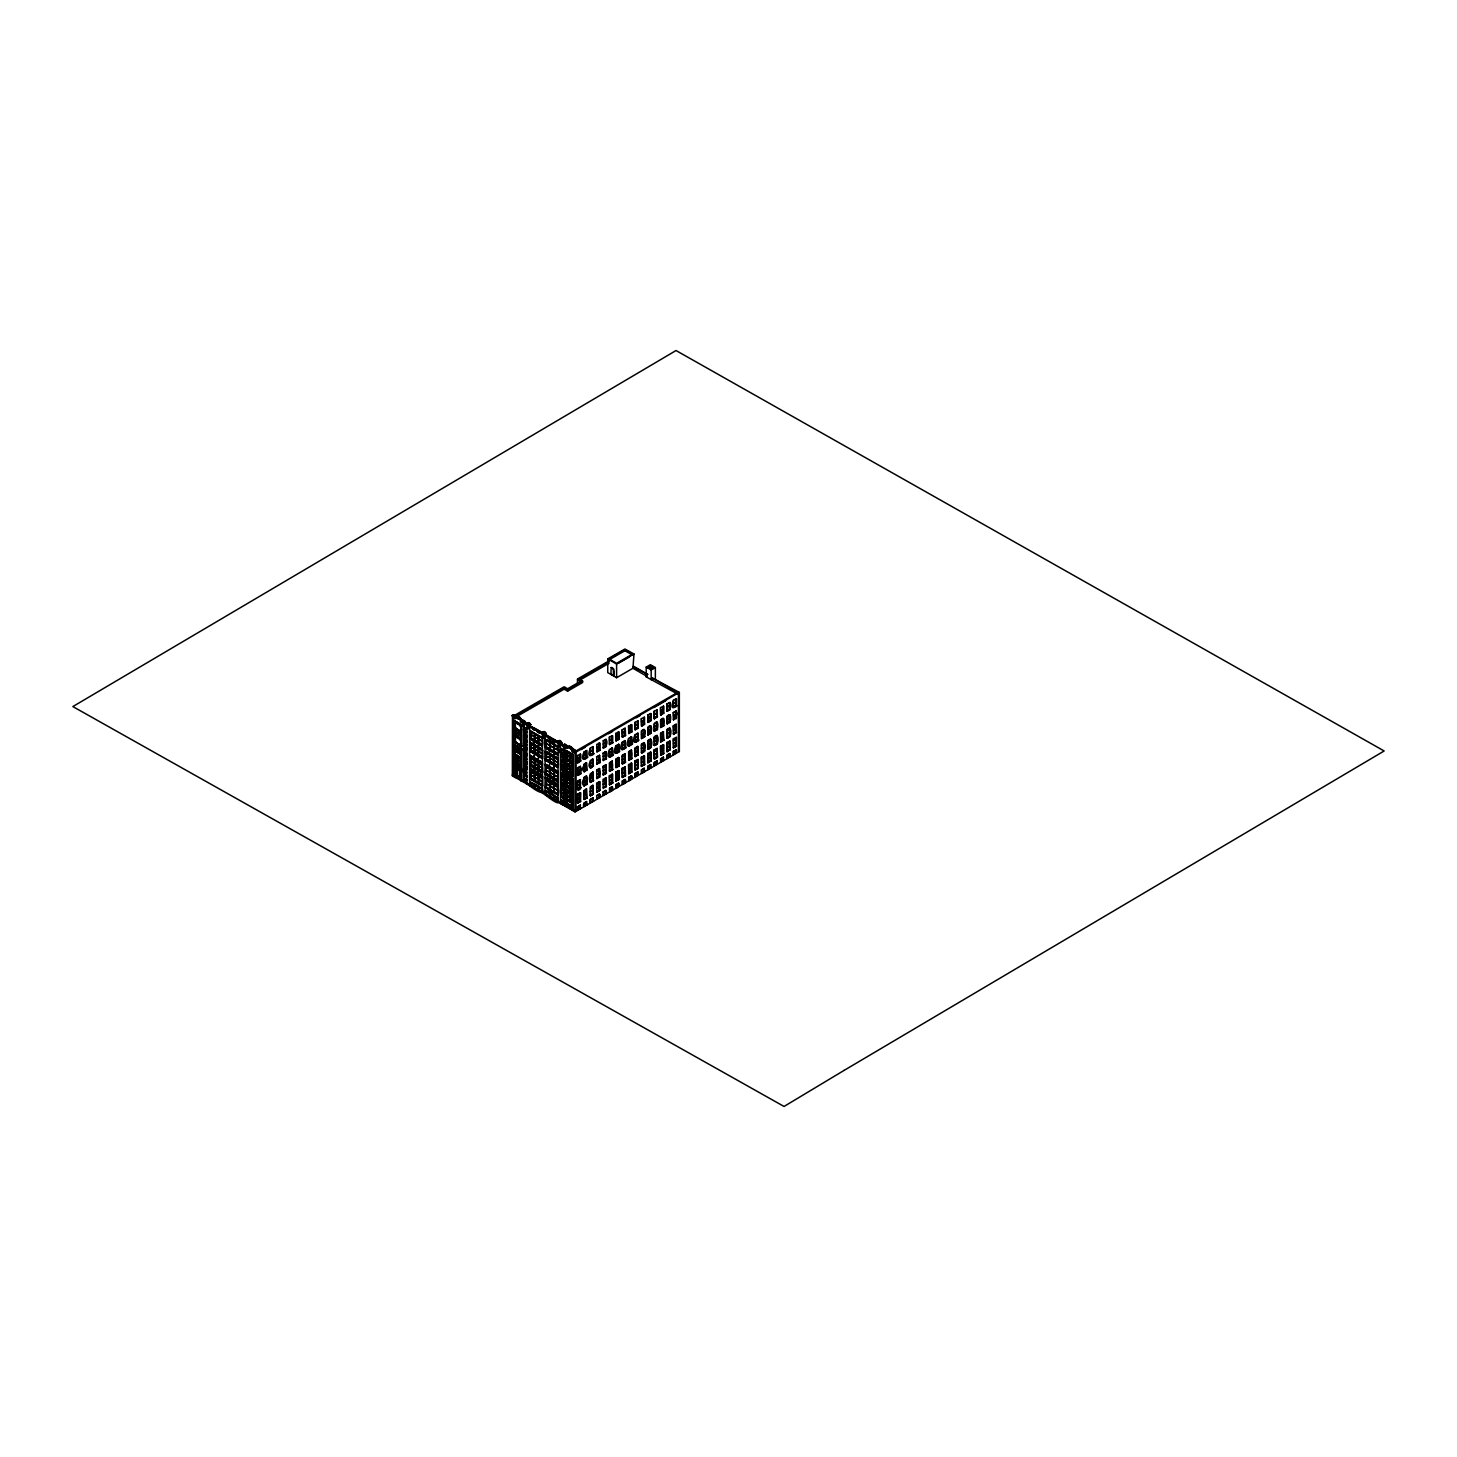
<?xml version="1.0" encoding="UTF-8"?>
<svg xmlns="http://www.w3.org/2000/svg" width="1457" height="1457" viewBox="0 0 1457 1457"><rect width="100%" height="100%" fill="white"/><g stroke="black" fill="none" stroke-linecap="round" stroke-linejoin="round"><path stroke-width="1.5" d="M542.86 733.8L544.499 734.802L543.935 732.944M560.672 743.653L559.725 743.871M560.034 743.58C560.89 742.269 557.375 740.848 558.322 742.724M528.381 723.437L529.893 723.819L530.239 726.114L538.289 730.758M558.122 741.977L557.904 801.368L545.282 794.247L560.745 802.37M527.27 724.002L527.361 724.73M607.751 658.928L624.926 649.002L633.977 653.993L632.939 668.271L616.602 677.705L607.751 672.606L607.751 658.928L616.602 664.028L633.977 653.993M609.008 658.928L624.926 649.731L632.52 654.12L632.52 655.085L624.926 650.696L609.008 659.894L609.008 658.928L616.602 663.317L632.52 654.12M514.958 718.483L512.208 715.66L514.467 715.114L514.394 717.846L513.283 715.788L514.467 715.114M512.208 715.66L518.146 716.771L514.394 716.443M513.52 715.988L564.15 686.757L567.611 688.76L580.942 681.056L577.482 679.053L577.482 683.606M577.482 679.053L608.971 660.877M513.283 717.19L564.15 687.722L567.611 689.726L582.618 681.056L582.618 682.513L567.611 691.164L564.15 689.161L514.357 717.9L514.357 716.462M609.135 661.733L579.139 679.053L582.618 681.056M579.139 680.51L609.135 663.19M515.778 717.827L513.01 717.354L512.354 715.569M516.98 717.445L518.146 716.771M515.778 718.702L515.05 717.372M517.381 718.101L518.565 719.139L514.958 717.008L514.813 718.574M514.194 720.559L521.916 725.021L514.194 720.559L514.194 742.141L521.916 746.603L514.194 741.504M516.98 717.081L520.058 717.518L523.755 722.162M520.058 717.864L518.892 718.192M514.194 721.689L521.916 726.132M515.086 721.16L515.304 741.977M515.086 722.29L521.078 725.495L521.078 731.432L515.304 728.099M611.193 667.525C614.635 666.924 615.91 679.217 610.92 674.099L611.193 667.525L613.707 668.982M618.369 663.245L628.987 657.125M521.424 721.907L523.719 720.45L524.793 721.561L521.424 721.907L522.608 719.813M520.24 721.288L523.099 723.182L521.151 722.053C521.77 719.266 515.195 717.281 521.424 720.487M522.954 721.852L522.954 723.273M524.793 721.069L522.535 721.142L522.535 722.545M523.609 722.235L524.793 721.561L528.581 725.641L527.398 724.694M515.505 727.79C513.829 711.927 529.656 739.792 515.578 727.753M520.878 724.493L520.878 745.438L521.078 732.07L515.304 728.737M524.647 722.399L523.682 722.963L527.962 724.311M515.505 728.937L520.732 731.942M610.92 674.099L613.707 675.392M529.62 725.896L530.658 724.657A2.04 1.166 60 0 0 527.962 723.091L526.651 723.692L527.962 723.583L526.924 724.184L526.651 784.048L526.997 782.719M523.755 726.934L527.07 728.846M526.997 725.367L523.682 723.437L524.101 734.547L527.143 736.295L524.101 734.547M523.755 727.571L527.143 729.447M528.581 724.675L528.454 727.826M516.27 732.379L518.255 733.691M518.674 730.686L518.674 737.005L520.805 738.244M524.028 727.735L526.797 729.32M527.762 725.495L528.108 727.626M529.11 724.949L528.345 724.093M530.658 724.657L529.474 725.331A2.04 1.166 60 0 0 526.797 723.783M528.181 725.713C526.888 732.835 530.585 726.005 527.543 725.149M530.803 724.73L529.62 725.404L529.62 785.76C548.761 800.658 545.865 786.689 530.038 782.409M534.355 728.008L529.692 726.442L535.393 728.609L534.409 729.72L535.393 729.156M518.255 733.527L516.124 732.288M529.692 726.916L542.587 734.201M515.159 735.785L520.932 739.118M520.805 738.881L515.578 735.858L515.578 728.901M516.124 729.21L516.124 735.548L516.27 729.137M518.674 733.927L520.932 734.911L518.674 733.763M515.159 736.495L520.932 739.828M518.401 736.696L518.401 730.358L518.401 736.696L516.124 735.548M529.765 730.394L542.587 737.734M526.997 732.234L524.647 731.195L526.997 732.397M532.952 728.81L534.974 730.358L532.952 729.356M529.765 731.05L542.514 738.408M524.793 734.146C526.068 719.43 521.515 735.057 526.851 735.494M530.038 731.195L542.587 738.043L542.459 745.31L529.692 737.934L542.314 745.073M534.355 728.555L533.371 728.555M515.505 741.74C513.829 725.877 529.656 753.743 515.578 741.704M652.026 679.29L652.026 677.833L677.469 692.53L677.469 693.969L646.216 676.886L646.216 667.087L650.387 664.683L655.359 667.561L655.359 678.78M530.803 734.437L534.409 736.514M521.843 749.973L514.048 745.547L514.048 744.436L521.916 748.807L521.916 781.298M530.803 734.583L534.282 736.75M647.891 667.087L650.387 665.649L653.683 667.561L651.188 669L647.891 667.087L647.891 668.053L650.387 666.614L653.683 668.508M526.997 737.023L523.682 735.111L523.828 778.111L527.143 780.023M537.305 731.323L539.181 732.962M534.409 729.156L539.746 731.123L538.762 732.234L539.746 731.669M523.755 739.355L527.143 741.231M534.282 733.563L534.409 739.701L530.658 737.697L530.803 731.396L530.658 737.697M537.305 731.869L539.327 732.871M538.708 731.068L537.724 731.068M515.013 745.001L515.086 765.326M523.828 739.956L527.143 741.868M524.028 740.156L526.797 741.759M515.013 746.111L521.078 749.299L521.078 750.865L515.304 747.532M529.692 738.572L542.459 745.948M515.778 747.896L515.851 750.246L521.078 753.579L521.078 751.521L515.232 748.224L521.078 751.521M538.434 738.826L534.828 736.75M550.837 738.08L549.872 738.644L550.837 737.533L545.155 735.366L546.12 733.581A2.04 1.166 60 0 0 543.425 732.015L542.113 732.616L542.824 733.636M542.113 733.108L543.425 732.507L543.516 736.568M655.359 667.561L651.188 669.965L646.216 667.087M538.708 736.131L538.708 742.342L542.314 744.418M543.425 733.235L538.762 731.669M521.843 746.002L514.121 741.54L521.916 745.948M543.079 734.164L543.425 732.015M544.463 733.927L539.746 731.123M521.078 753.579L515.851 750.246M516.27 749.991L516.27 748.57L516.27 749.991L520.805 752.777M632.939 666.832L647.891 674.482L633.777 666.341M526.851 744.746L524.647 743.471L526.851 744.909M529.765 742.833L542.587 750.155M534.683 740.029L534.828 733.727L534.683 740.029L538.434 742.014L538.434 735.803L538.434 742.014M542.241 732.707A2.04 1.166 60 0 1 544.936 734.255L546.12 733.581M520.805 748.333L520.878 768.659M523.828 746.822L527.143 748.734M529.765 743.471L542.587 750.792M544.19 734.965L543.862 738.189L543.024 734.055M544.936 734.255L546.266 733.654M524.101 746.986L526.851 748.57M524.647 746.658L526.997 747.842L524.647 746.658L524.793 740.356L524.793 746.585M530.038 743.635L542.587 750.482L542.587 757.33L530.111 750.446L530.111 743.598M545.082 734.82L546.12 734.055M646.216 676.886L647.054 674.973M521.916 748.807L514.048 744.436M538.835 739.081L542.314 741.394L538.708 739.154M545.155 735.84L550.436 739.282L548.415 738.28M543.862 736.768L543.789 733.017M543.516 737.989L543.643 734.638M515.304 755.017L521.078 758.35L521.078 754.289L515.304 750.938L521.078 754.289M515.232 755.691L521.078 758.988L520.932 766.036M515.505 755.855L520.732 758.86M530.658 747.095L534.409 748.934L530.658 746.931M545.282 739.282L558.049 746.658M534.282 746.002L534.282 752.213L530.658 750.118L530.658 743.908L530.803 750.045L534.409 752.122M652.026 677.833L679.344 692.403L679.344 751.539L574.969 811.95L575.078 750.118L576.152 750.737L576.025 811.185M545.209 739.974L558.049 747.295M548.834 737.479L549.799 737.479M523.755 752.595L526.797 754.981M557.776 753.998L545.155 746.858L557.904 754.234C563.44 746.166 539.855 731.214 545.282 746.785M523.828 753.196L527.143 755.108M524.028 753.396L527.143 754.781M546.12 740.411L546.12 746.621L549.726 748.716L549.872 742.414M529.692 750.373L542.587 757.658M516.124 759.37L518.255 760.609M518.674 757.604L518.674 763.923L520.932 765.071L518.674 763.923M524.647 754.617L526.997 755.964L524.793 754.526M549.872 745.438L546.266 743.361M546.12 743.598L549.872 745.602M552.768 740.247L550.291 739.373M549.872 738.08L555.19 740.047L554.225 741.158L555.19 740.593M538.708 748.552L538.708 754.762L542.459 756.766L538.708 754.762M515.159 762.703L521.078 765.963M554.643 741.886L552.768 740.793L554.789 741.795M553.186 739.992L554.152 739.992M520.805 765.799L515.578 762.776L515.578 755.819M516.27 762.375C517.836 747.55 512.536 762.976 518.401 763.614L518.401 757.276L518.401 763.614M515.159 763.413L521.078 766.655L520.732 768.986M521.916 770.498L514.048 766.127L514.194 764.725M513.975 765.089L515.742 765.89A6.265 3.624 60 0 1 517.636 766.509L518.127 766.71A6.265 3.624 60 0 1 520.076 768.385L521.916 769.187M529.765 756.056L542.587 763.395M538.289 751.502L534.828 749.189L538.434 751.43M545.155 747.496L557.904 754.872M529.765 756.693L542.587 764.033M514.194 766.036L521.843 770.534M514.958 765.654L515.742 765.453A6.575 3.788 60 0 1 517.763 765.945L517.909 766.018M530.038 756.857L542.241 763.905M513.975 764.852L515.742 765.453M526.851 759.097L524.647 757.986L526.851 759.261M550.291 745.674L553.751 747.842M524.101 761.337L524.374 753.196M524.647 761.009L526.997 762.193L524.647 761.009L524.793 753.597L524.793 760.936M565.826 744.764L564.642 745.438L565.753 747.496L565.826 744.764L564.751 744.145L563.914 746.203L560.599 744.29L561.582 742.505A2.04 1.166 60 0 0 558.887 740.939L557.557 742.032L558.741 740.866M514.194 767.274L515.396 767.803M530.803 758.004L534.282 760.335L530.658 758.077M515.396 765.654A6.575 3.788 60 0 1 517.417 766.145L518.619 766.437A6.575 3.788 60 0 1 520.641 768.294L521.078 768.549M554.17 745.055L554.17 751.266L557.776 753.342M558.887 742.159L554.225 740.593M521.916 780.351L515.523 776.763L515.669 767.584L517.199 766.692L517.399 776.071L520.55 777.819M517.909 766.255L518.273 766.637A6.575 3.788 60 0 1 520.295 768.495L521.77 769.515M538.289 754.526L538.434 748.242L538.289 754.526L534.683 752.449L534.828 746.166L534.828 752.377L538.434 754.453M557.904 743.216L554.643 741.322M558.705 743.307L559.889 743.798L558.359 742.688M559.506 743.489L559.707 742.414L559.361 745.674M517.709 767.948L517.909 765.89M545.209 751.757L557.976 759.115M550.145 748.953L550.291 742.651L550.145 748.953L553.879 750.938L553.879 744.727L553.879 750.938M557.703 741.631A2.04 1.166 60 0 1 560.399 743.179L561.582 742.505M545.209 752.395L558.049 759.716M560.544 743.58L561.71 742.578M545.501 752.559L557.703 759.607M560.544 743.744L561.71 743.052M523.828 765.453L527.143 767.365M530.658 761.446L534.409 763.286L530.658 761.283M534.282 759.224L534.282 766.564L530.658 764.47L530.658 757.148L530.803 764.397L534.409 766.473M546.12 752.832L546.12 759.042L549.726 761.137L549.872 754.835M554.297 748.006L557.904 750.082M558.978 745.492L558.468 741.668M517.617 769.551C521.296 769.332 521.023 780.041 517.672 775.67M523.755 766.145L527.143 768.021M560.599 744.764L563.914 746.676M524.028 766.291L526.797 767.894M558.832 743.398L558.978 746.913L559.106 743.562M560.399 743.179L560.544 803.608L563.568 805.357L563.568 744.837L564.751 744.145M512.354 774.814C517.435 778.002 514.285 774.814 513.902 776.69M520.714 769.97L520.641 780.661M563.568 745.31L564.897 744.709L563.859 745.31M519.985 770.917L520.058 777.055M546.12 756.019L549.872 757.859L546.12 755.855M512.354 775.78L513.52 775.106L513.52 715.059L512.482 715.66L512.354 775.78L515.323 777.419M564.223 745.693L564.223 747.095L567.192 748.333L566.427 747.022M560.672 748.242L563.986 750.173M514.194 775.725L514.194 744.345M538.708 761.792L538.708 769.114L542.459 771.117L538.708 769.114M560.745 748.843L563.986 750.81M569.487 746.403L565.753 746.093L568.303 747.077L569.487 746.039L568.303 747.077M521.916 771.736L517.399 769.114L520.55 770.844M563.713 750.646C551.256 743.726 570.434 764.688 561.018 755.873M564.223 747.095L567.155 748.37M564.642 746.858L566.937 746.822L566.937 745.401M538.434 762.412L534.683 760.572L538.434 762.557M526.997 769.351L524.647 768.331L526.997 769.515M538.835 762.648L542.459 764.889L538.835 762.812M561.582 749.335L561.582 755.546L563.786 756.82M566.172 748.224L566.318 746.658L566.318 748.133M545.155 759.297L557.904 766.655M515.669 776.836L517.472 776.035L517.49 766.127L518.473 766.582M519.93 774.25L520.022 775.142M557.776 759.571L557.776 766.418L545.555 759.37L545.555 752.522M546.12 759.042L549.872 761.046M515.177 777.492L515.396 766.564L515.177 777.492L520.987 780.442L520.714 770.48L515.669 767.584M529.765 768.968L542.587 776.29M529.838 769.569L542.587 776.945M530.038 769.77L542.587 776.617L542.587 785.232L530.111 778.348L530.111 769.733M538.289 765.854L534.828 763.541L538.434 765.781M563.914 753.56L561.71 752.286M565.553 750.209L573.275 754.671L565.553 750.209L565.407 771.864L573.129 776.326L573.275 754.671M574.459 751.43L574.331 752.923L569.942 747.987L566.172 746.749M570.215 747.823L571.399 747.15L573.967 749.463L573.912 752.194L568.303 746.712M524.101 774.887L526.851 776.472M524.793 774.487C526.378 756.183 521.041 774.742 526.851 775.834M554.17 757.476L554.17 763.687L557.904 765.69L554.17 763.687M570.215 748.188L571.399 747.496M523.828 775.361L526.997 777.346M530.803 771.554L534.409 773.631M565.48 751.375L573.275 755.801M566.518 750.774L566.518 772.356L566.591 764.816L572.382 768.149M530.803 771.718L534.282 773.886M566.445 751.939L572.382 755.2L572.31 775.689L572.31 754.107M538.289 768.877L538.434 761.465L538.289 768.877L534.683 766.801L534.828 759.388L534.828 766.728L538.434 768.804M545.209 764.98L557.976 772.356M520.495 779.604L523.828 781.043M553.751 760.427L550.291 758.114L553.879 760.354M560.745 756.347L563.914 758.35M566.864 752.54L567.21 759.206L572.164 762.375M545.209 765.617L558.049 772.957M554.17 760.499L557.904 762.667L554.297 760.59M567.502 752.832L567.629 758.97L569.76 760.19L569.76 753.979L569.76 760.19M534.282 772.137L534.409 780.023L530.658 778.02L530.803 769.97L530.658 778.02M545.847 765.581L545.555 773.722L545.847 765.581L558.049 772.629L558.049 780.606M572.783 750.155L573.967 749.463M524.301 778.457L524.374 781.68L529.838 784.522M530.803 774.76L534.409 776.836M571.618 750.938L572.401 750.482M524.028 778.949L526.797 780.533M530.803 774.924L534.409 777M546.12 766.072L546.12 773.394L549.726 775.488L549.872 768.076M572.364 751.794L574.459 752.85M572.783 751.557L575.078 750.118M534.683 773.958L538.434 776.107L534.828 773.886M553.751 763.45L553.879 757.166L553.751 763.45L550.145 761.374L550.291 755.072L550.291 761.301L553.879 763.377M567.502 755.728L569.76 757.039L567.629 755.655M570.033 754.307L570.033 760.518L572.164 761.738M573.912 752.194L677.469 692.53M574.969 751.885L575.497 750.829L575.497 751.757M560.672 760.681L563.986 762.594M523.828 782.008L523.719 720.45M524.374 781.68L526.997 783.52M524.647 781.535L524.793 779.149L524.647 781.535L526.924 783.083M529.692 778.912L542.459 786.27M679.344 692.403L576.025 752.067L573.967 750.883L574.969 751.411M527.07 780.697L523.755 778.785L523.828 782.172L520.495 780.57M542.587 771.682L542.314 763.869M560.672 761.319L563.986 763.231M563.713 763.067C559.67 756.93 559.379 770.352 563.786 769.879M581.088 749.608L585.022 747.35M608.625 733.709L612.559 731.45M636.163 717.809L640.097 715.551M653.865 707.592L665.667 700.781M538.708 774.687L538.708 782.664L542.314 784.758M546.12 770.371L549.872 772.21L546.12 770.207M534.683 777.164L538.434 779.331L534.828 777.091M561.582 761.756L561.582 767.966L563.914 769.169L561.71 767.894M570.179 757.13L572.31 758.35M572.382 755.728L566.591 752.395L566.664 764.142L572.091 767.985M567.21 759.206L566.937 752.504M529.765 781.608L542.514 788.984M538.835 776.199L542.314 778.53L538.708 776.271M529.765 782.263L542.587 789.585M530.384 781.899L530.384 785.159L545.282 793.446M526.797 784.121L523.682 782.081M546.12 773.394L549.872 775.397M534.683 780.351L534.828 772.301L534.683 780.351L538.434 782.354L538.434 774.377L538.434 782.354M561.582 764.943L563.786 766.218M577.773 762.703L577.5 755.527L580.523 754.107L580.523 760.955M590.54 755.181L590.267 748.151L593.035 746.567L593.309 753.579M596.66 744.472L599.701 743.034L599.974 750.209L596.933 751.976L596.933 744.636M603.052 740.775L606.076 739.355L606.367 746.53L603.18 748.206L603.325 740.939M609.427 737.096L609.572 744.509L609.427 737.096L612.468 735.658L612.741 742.833L609.427 743.944L612.741 742.524M619.134 739.154L615.965 740.83L615.819 733.399L618.861 731.979L619.134 739.154L616.092 740.429M625.527 735.457L622.358 737.133L622.212 729.72L625.253 728.281L625.527 735.457L622.485 736.732M631.919 731.778L628.732 733.454L628.604 726.023L631.628 724.603L631.919 731.778L628.604 732.889L631.919 731.45M638.293 728.081L635.125 729.757L634.979 722.344L638.02 720.905L638.293 728.081L634.979 729.192L638.293 727.772M641.371 718.647L641.645 726.151L644.686 724.074L641.517 726.078L641.371 718.647L644.413 717.226L644.559 724.311M647.764 714.968L648.037 722.472L651.079 720.395L647.91 722.381L647.764 714.968L650.805 713.529L650.933 720.632M654.157 711.271L654.284 718.702L654.157 711.271L657.18 709.85L657.326 716.935M660.531 707.592L660.677 715.005L660.531 707.592L663.572 706.153L663.718 713.256M666.924 703.895L667.069 711.326L666.924 703.895L669.965 702.474L670.111 709.559M676.358 705.643L676.358 698.777L673.316 700.216L673.589 707.392M550.145 772.702L553.751 774.778M538.835 779.404L542.314 781.735L538.708 779.477M554.17 770.717L554.17 778.038L557.904 780.041L554.17 778.038M530.658 784.995L530.803 782.609L530.658 784.995L534.409 786.999L534.409 784.704M553.879 771.336L550.145 769.496L553.879 771.482M566.591 764.178L572.382 767.511M554.297 771.573L557.904 773.649M554.297 771.736L557.904 773.813M560.599 768.221L563.914 770.134M577.628 758.806L579.831 757.367M584.02 755.108L586.37 753.761L584.02 754.963M590.413 751.43L592.617 749.991M596.805 747.732L599.009 746.312M609.572 740.211L611.776 738.936M616.092 736.75L618.296 735.33L615.965 736.514M631.081 727.954L628.732 729.301L630.936 727.863M656.633 713.202L654.284 714.549L656.488 713.11M663.026 709.504L660.677 710.852L662.88 709.432M673.462 703.476L675.793 702.128L673.462 703.33M545.209 777.892L558.049 785.214M609.718 740.447L611.776 739.081M641.645 721.998L643.848 720.723L641.517 721.761M648.037 718.319L650.241 717.044L647.91 718.082M567.502 765.253L567.629 771.39L569.76 772.611L569.76 766.4L569.76 772.611M545.209 778.53L558.049 785.869M545.282 787.108L558.049 794.484L545.155 787.199L558.049 794.156L558.049 785.542L545.847 778.493L545.555 787.272M546.12 778.967L546.12 786.944L549.872 788.947L549.872 780.97M554.17 774.851L557.904 777.018L554.297 774.942M586.37 756.948L586.224 750.646L586.37 756.948L584.166 758.223M592.744 753.269L592.617 746.967L592.744 753.269L590.54 754.526M599.137 749.572L599.009 743.27L599.137 749.572L596.933 750.847M603.325 747.15L605.529 745.893L605.384 739.591L605.529 745.893M611.922 742.196L611.776 735.894L611.922 742.196L609.718 743.471M618.296 738.517L618.169 732.215L618.296 738.517L616.092 739.774M622.485 736.095L624.689 734.82L624.561 728.518L624.689 734.82M628.878 732.397L631.081 731.141L630.936 724.839L631.081 731.141M635.27 728.719L637.474 727.444L637.474 721.233M656.633 710.16L656.633 716.389L654.43 717.645M663.026 706.481L663.026 712.692L660.822 713.966M549.872 782.555L546.266 780.478M570.033 766.728L570.033 772.938L572.31 774.086L570.033 772.938M577.5 762.393L580.815 760.955L577.628 762.63M584.166 759.024C595.257 751.247 577.446 768.294 584.02 751.921L586.916 750.41L586.916 757.276M590.267 755.017C601.322 748.862 583.856 763.814 590.413 748.242M596.933 751.648L599.974 749.9L596.933 751.484M605.802 746.039C598.445 750.373 610.064 746.458 606.076 739.355M644.413 717.226L644.14 723.91L641.645 725.677M650.805 713.529L650.514 720.232L648.037 721.98M657.18 709.85L656.907 716.534L654.43 718.447M663.572 706.153L663.299 712.855L660.822 714.768M669.965 702.474L669.692 709.158L667.197 711.071M673.316 707.064L676.066 705.479L676.358 698.777M534.828 787.235C534.537 781.407 534.063 790.914 538.434 789.312L538.434 787.017L538.434 789.312M546.12 780.715L549.872 782.719M584.02 758.951L587.189 757.276M593.582 753.579L590.54 755.327M616.092 740.575L619.134 738.826M622.485 736.896L625.527 735.148M654.284 718.374L657.471 716.698L654.284 718.702M660.677 714.695L663.846 713.019L660.677 715.005M667.069 710.998L670.238 709.322L667.069 711.326M673.462 707.319C684.262 700.726 666.796 715.897 673.589 700.38M609.572 744.509L612.741 742.833M553.751 777.801L553.879 770.389L553.751 777.801L550.145 775.725L550.291 768.313L550.291 775.652L553.879 777.728M560.672 773.904L563.986 775.816M565.48 771.19L573.202 775.652L565.553 771.154M538.708 787.345L538.708 789.639L542.386 792.007M560.672 774.541L563.986 776.454M565.407 771.864L573.275 776.253M561.291 774.505L561.018 782.646L561.291 774.505L563.713 776.308M546.266 783.848L549.872 785.924L546.266 783.684M570.179 769.715L572.164 771.026M561.582 774.997L561.582 782.318L563.914 783.52L561.71 782.245M567.21 771.627L567.21 764.779L567.21 771.627L572.164 774.814M567.629 771.39L569.614 772.702M565.28 806.34L565.553 774.013L573.275 778.475L573.275 810.802M572.164 770.862L567.629 768.076L569.76 769.478M577.773 775.142L577.5 767.966L580.25 766.364L580.523 773.394M583.875 771.135L587.062 769.624L584.166 771.773C578.538 767.566 590.977 759.662 583.875 764.269L584.166 771.445M590.267 767.438L593.454 765.927L590.54 768.076C584.913 763.887 597.37 755.964 590.267 760.59L590.54 767.766M596.933 764.397L596.66 756.893L599.41 755.309L599.974 762.648L596.933 764.069M603.325 760.7L603.052 753.214L605.802 751.612L606.367 758.951L603.325 760.39M609.718 756.693C620.773 749.335 602.943 765.781 609.427 749.517L612.468 748.097L612.614 755.181M616.092 753.014C627.166 745.638 609.317 762.084 615.819 745.838L618.861 744.4L619.006 751.502M622.485 749.317C633.558 741.959 615.71 758.405 622.212 742.141L625.253 740.721L625.381 747.805M628.878 745.638C639.951 738.262 622.103 754.708 628.604 738.462L631.628 737.023L631.773 744.126M635.27 741.941C646.325 734.583 628.495 751.029 634.979 734.765L638.02 733.345L638.166 740.429M644.686 736.823L641.517 738.499L641.371 731.086C648.784 723.036 642.482 749.535 644.14 729.483M651.079 733.144L647.91 734.82L647.764 727.389C655.176 719.357 648.875 745.838 650.514 725.805M657.471 729.447L654.284 731.123L654.157 723.71C661.551 715.66 655.268 742.159 656.907 722.107M663.846 725.768L660.677 727.425L660.531 720.013C667.943 711.981 661.66 738.462 663.299 718.428M670.238 722.071L667.069 723.747L666.924 716.334C674.336 708.284 668.034 734.783 669.692 714.731M673.589 719.649L673.316 712.637L676.066 711.052L676.358 718.064M565.407 775.215L573.275 779.586M566.391 774.65L566.445 807.105L566.864 803.754M577.773 775.452L580.815 773.703L577.628 775.379L577.773 768.13L580.523 766.528M599.701 755.473L596.66 756.893M606.076 751.776L603.052 753.214M612.741 754.945L609.572 756.948L609.718 749.681L612.468 748.097M619.134 751.266L615.965 753.251L616.092 746.002L618.861 744.4M625.527 747.568L622.358 749.572L622.485 742.305L625.253 740.721M628.878 745.948L628.878 738.626L631.628 737.023M638.293 740.192L635.125 742.196L635.27 734.929L638.02 733.345M641.645 738.572L641.645 731.25L644.413 729.647M648.037 734.893L648.037 727.553L650.805 725.968M654.43 731.195L654.43 723.874L657.18 722.271M660.822 727.517L660.822 720.177L663.572 718.592M667.197 723.819L667.197 716.498L669.965 714.895M676.358 711.216L673.316 712.637M545.282 787.745L558.049 795.121M566.391 775.761L572.437 778.949L572.31 809.764M554.17 783.611L554.17 791.588L557.776 793.683M561.582 779.295L563.786 780.57M553.751 784.959L550.145 782.883L553.879 785.032M590.54 763.942L592.744 762.667M615.965 748.934L618.296 747.915L616.092 749.189M622.485 745.492L624.689 744.217M637.328 736.605L635.125 737.879L637.474 736.841M647.91 730.503L650.241 729.301L648.037 730.74M654.284 726.806L656.633 725.622L654.43 727.061M669.273 718.174L667.069 719.594L669.4 718.41M590.413 763.85L592.744 762.503M596.805 760.172L599.137 758.806M605.529 755.127L603.18 756.474L605.529 755.291M622.358 745.419L624.689 744.053M641.517 734.346L643.848 732.998L641.645 734.437M660.677 723.291L663.026 721.925L660.822 723.364M545.282 790.495L558.049 797.871M554.297 785.123L557.904 787.199M567.21 777.692L566.937 786.143M566.864 778.202L572.091 781.225M545.209 791.187L558.049 798.509M545.847 790.823L545.847 794.083M567.502 778.493L567.629 785.742L569.76 786.962L569.76 779.641L569.76 786.962M546.12 791.625L546.12 793.919L549.726 795.996L549.872 793.628M550.291 789.202C552.003 770.116 545.628 791.169 553.879 791.278L553.879 783.301L553.879 791.278M579.831 772.993C574.805 777.146 584.202 769.66 579.977 766.856M586.224 769.296L584.02 770.571L586.37 769.369L586.224 763.086L586.37 769.369M592.617 765.617L590.413 766.874L592.744 765.69L592.617 759.388L592.744 765.69M599.009 761.92L596.805 763.195L599.137 761.993L599.009 755.709L599.137 761.993M605.384 758.241L603.18 759.498L605.529 758.314L605.384 752.012L605.529 758.314M611.776 754.544L609.572 755.819L611.922 754.617L611.776 748.333L611.922 754.617M618.169 750.865L615.965 752.122L618.296 750.938L618.169 744.636L618.296 750.938M624.561 747.168L622.358 748.443L624.689 747.241L624.561 740.957L624.689 747.241M630.936 743.489L628.732 744.746L631.081 743.562L630.936 737.26L631.081 743.562M637.474 739.865L635.125 741.067L637.474 739.865L637.474 733.654M656.633 728.81L654.284 729.993L656.633 728.81L656.633 722.599M663.026 725.112L660.677 726.315L663.026 725.112L663.026 718.902M669.4 721.434L667.069 722.617L669.4 721.434L669.4 715.223M643.848 736.186C638.457 740.12 648.292 732.816 643.848 729.975M650.241 732.489C644.85 736.441 654.685 729.119 650.241 726.278M675.793 717.736C670.384 721.689 680.237 714.367 675.793 711.526M554.297 788.328L557.904 790.404M572.164 777.983L572.164 810.165M577.5 774.814L580.669 773.303M644.559 736.422L641.645 738.262M650.933 732.744L648.037 734.565M657.326 729.046L654.284 730.795M663.718 725.367L660.677 727.116M670.111 721.67L667.197 723.346M673.316 719.503C676.649 717.409 676.704 722.016 676.066 711.052M587.189 769.697L584.166 771.773M628.732 745.875L631.919 743.89M641.517 738.499L644.686 736.514M647.91 734.82L651.079 732.816M654.284 731.123L657.471 729.137M660.677 727.425L663.846 725.44M667.069 723.747L670.238 721.761M570.033 779.95L570.033 787.29L572.31 788.437L570.033 787.29M569.76 780.46L567.502 779.459L569.76 780.606M573.275 778.475L565.407 774.086M570.179 780.697L572.164 782.008M570.179 780.861L572.31 782.081M560.672 786.816L563.986 788.729M560.672 787.454L563.986 789.366M572.382 780.733L566.591 777.401L566.664 775.616M563.713 789.202C559.397 782.81 559.124 798.181 563.786 797.78M572.382 781.389C562.438 768.877 563.549 794.775 572.382 793.646M561.582 787.891L561.582 795.868L563.786 797.143M569.76 783.666L567.502 782.682L569.76 783.83M570.179 783.902L572.164 785.214M572.164 789.166L566.518 786.07L572.31 789.403M567.629 785.742L569.614 787.053M570.179 784.066L572.31 785.287M566.664 786.616L572.31 790.04M550.145 796.25L550.291 793.865L550.145 796.25L553.879 798.236L553.879 795.941L553.879 798.236M577.773 789.494L577.5 781.189L580.25 779.604L580.523 787.745M583.875 777.51C590.959 772.702 577.828 781.626 584.166 785.797M590.413 782.027L593.454 780.278L590.54 782.427C585.678 774.523 598.536 768.968 590.267 773.813L590.54 782.118M596.933 778.748L596.66 770.134L599.41 768.531L599.974 777L596.805 778.348M603.325 775.051L603.052 766.437L605.802 764.852L606.367 773.303L603.18 774.978L606.367 772.993L603.052 774.414L605.802 772.829L605.802 764.852M612.195 761.155L612.195 769.132L609.427 770.735L612.741 769.624L609.572 771.299L609.427 762.758L612.195 761.155L612.614 769.533M615.965 767.274L619.134 765.927L615.965 767.602L615.819 759.061L618.588 757.476L619.006 765.854M622.358 763.595L625.527 762.248L622.358 763.923L622.212 755.382L624.962 753.779L625.381 762.157M631.355 750.1L631.355 758.077L628.604 759.662L631.919 758.551L628.732 760.226L628.604 751.685L631.355 750.1L631.773 758.478M638.293 754.872L635.125 756.547L634.979 748.006L637.747 746.403L638.293 754.872L634.979 755.983L638.166 754.471M644.686 751.175L641.517 752.85L641.371 744.308C647.054 738.717 646.216 753.925 641.645 752.613M651.079 747.496L647.91 749.171L647.764 740.63C653.355 734.965 652.736 750.282 648.037 748.771M657.471 743.798L654.284 745.474L654.157 736.932C659.748 731.268 659.129 746.603 654.43 745.073M663.846 740.12L660.677 741.795L660.531 733.253L663.299 731.651L663.846 740.12L660.531 741.231L663.718 739.719M670.238 736.422L667.069 738.098L666.924 729.556C672.533 723.892 671.896 739.227 667.197 737.697M673.589 734L673.316 725.877L676.066 724.275L676.358 732.416M577.773 789.803C586.078 781.498 575.005 800.02 577.773 781.353L580.523 779.768M599.701 768.695L596.66 770.134M606.076 765.016L603.052 766.437M612.741 769.296L609.572 771.299L609.718 762.903L612.468 761.319M619.134 765.617L615.965 767.602L616.092 759.224L618.861 757.64M625.527 761.92L622.358 763.923L622.485 755.527L625.253 753.943M628.878 760.299L628.878 751.848L631.628 750.264M635.27 756.62L635.27 748.151L638.02 746.567M641.645 752.923L641.645 744.472L644.413 742.87M648.037 749.244L648.037 740.775L650.805 739.191M654.43 745.547L654.43 737.096L657.18 735.494M660.822 741.868L660.822 733.399L663.572 731.815M667.197 738.171L667.197 729.72L669.965 728.118M676.358 724.439L673.316 725.877M577.628 782.373L579.831 780.934M586.37 777.328L584.02 778.694L586.224 777.255M592.744 773.649L590.413 774.997L592.617 773.558M596.805 771.318L599.137 769.952M603.18 767.62L605.529 766.273L603.18 767.457M609.572 763.778L611.776 762.503M628.732 752.868L631.081 751.521L628.732 752.704M643.848 744.145L641.517 745.492L643.721 744.053M647.91 741.813L650.241 740.447L648.037 741.722M656.633 736.932L654.284 738.116L656.633 736.768M675.793 725.695L673.462 727.061L675.666 725.622M554.17 796.269L554.17 798.563L557.849 800.931M579.977 781.189L577.628 782.209M609.718 764.014L611.776 762.667M660.822 734.51L663.026 733.235L660.677 734.273M572.164 802.716L566.937 799.693L566.937 791.078L572.091 794.138M567.502 791.388L567.629 799.292L569.76 800.512L569.76 792.535L569.76 800.512M579.977 784.23L577.628 785.578L579.831 784.157M584.02 781.899L586.224 780.46M592.744 776.854L590.413 778.202L592.617 776.781M596.805 774.523L599.137 773.157M603.18 770.662L605.529 769.478M609.572 766.983L611.776 765.708M615.965 763.286L618.169 762.029M628.732 755.91L630.936 754.653M635.125 752.395L637.474 751.029L635.125 752.231M641.517 748.698L643.848 747.35L641.517 748.534M647.91 745.019L650.241 743.653L647.91 744.855M656.633 739.974L654.284 741.322L656.633 740.138M663.026 736.277L660.677 737.643L663.026 736.441M675.793 728.901L673.462 730.267L675.666 728.828M586.37 780.697L584.02 781.735M603.325 770.917L605.384 769.405M609.718 767.22L611.922 765.945M616.092 763.541L618.296 762.266M628.878 756.165L630.936 754.799M667.197 734.037L669.4 732.762L667.069 733.782M563.914 793.883L561.582 792.845L563.914 794.047M560.745 796.669L563.914 798.673M567.629 792.772L569.614 794.247M570.033 792.863L570.033 800.84L572.164 802.06M579.977 787.417L577.773 788.692M586.224 783.647C584.767 766.692 589.757 784.157 584.166 784.995M592.617 779.969C591.16 762.994 596.15 780.478 590.54 781.316M599.009 776.271C597.534 759.316 602.542 776.781 596.933 777.619M605.384 772.592C603.927 755.618 608.935 773.102 603.325 773.94M609.718 770.243C615.309 769.405 610.319 751.939 611.776 768.895M616.092 766.564C621.702 765.726 616.712 748.242 618.169 765.216M622.485 762.867C628.094 762.029 623.086 744.563 624.561 761.519M630.936 757.84C629.479 740.866 634.487 758.35 628.878 759.188M577.5 789.166L580.25 787.581L580.25 779.604M583.875 785.487L587.189 784.376M590.267 781.79L593.582 780.679M599.41 768.531L599.41 776.508L596.933 778.42M618.588 757.476L618.588 765.453L616.092 767.365M624.962 753.779L624.962 761.756L622.485 763.668M673.316 733.854L676.631 732.416L673.589 734.164M577.628 789.403L580.669 787.654M584.02 785.724L587.062 783.975M641.517 752.522L644.559 750.774M650.933 747.095L648.037 748.916M657.326 743.398L654.43 745.237M670.111 736.022L667.197 737.861M560.672 799.456L563.986 801.368M628.732 760.226L631.919 758.241M635.125 756.547L638.293 754.544M641.517 752.85L644.686 750.865M647.91 749.171L651.079 747.168M654.284 745.474L657.471 743.489M660.677 741.795L663.846 739.792M667.069 738.098L670.238 736.113M560.745 800.057L563.986 802.024M561.291 799.747L561.291 803.007L566.809 805.94L565.207 805.411M569.76 797.216L567.629 795.977M561.582 800.549L561.582 802.843L563.568 804.391M572.382 794.284L566.591 790.951L566.664 802.916L572.382 806.304M570.179 797.453L572.31 798.837L570.179 797.616M561.291 803.007L563.914 804.847L563.914 746.203M566.937 799.693L572.437 802.552M563.713 801.86L561.291 800.057L561.018 803.171M577.773 803.044L577.5 794.101L580.523 792.663L580.523 801.295M596.933 791.825L599.974 790.222L596.805 792.226L596.66 783.028L599.701 781.608L599.829 790.459M606.221 786.452L603.18 788.528L603.052 779.349L606.076 777.911L606.367 786.853M609.427 775.652L609.572 784.849L609.427 775.652L612.468 774.232L612.741 783.174L609.427 784.285L612.614 782.773M615.819 771.973L615.965 781.152L615.819 771.973L618.861 770.534L619.134 779.477L615.819 780.588L619.006 779.076M625.527 775.47L622.358 777.473L622.212 768.276L625.253 766.856L625.527 775.798L622.485 777.073M631.919 771.791L628.732 773.776L628.604 764.597L631.628 763.158L631.919 772.101L628.604 773.212L631.773 771.7M638.293 768.094L635.125 770.097L634.979 760.9L638.02 759.479L638.293 768.422L634.979 769.533L638.166 768.021M641.371 757.221L641.517 766.4L641.371 757.221L644.413 755.782L644.686 764.725L641.371 765.836L644.559 764.324M647.764 753.524L647.91 762.721L647.764 753.524L650.805 752.103L651.079 761.046L647.764 762.157L650.933 760.645M657.18 748.406L657.471 757.349L654.284 759.024L654.157 749.845L657.18 748.406L657.326 757.276M660.531 746.148L660.822 755.418L663.846 753.342L660.677 755.327L660.531 746.148L663.572 744.727L663.718 753.579M666.924 742.469L667.069 751.648L666.924 742.469L669.965 741.03L670.111 749.9M673.589 747.714L673.316 738.772L676.358 737.351L676.358 745.966M577.628 795.923L579.831 794.484M584.02 792.244L586.37 791.042M599.009 783.429L596.933 784.941M609.572 777.328L611.776 776.053M618.296 772.447L615.965 773.631M622.485 770.188L624.689 768.75M628.878 766.509L630.936 764.98M654.284 751.666L656.633 750.319M660.677 747.987L662.88 746.549M673.462 740.611L675.793 739.409M567.21 803.244L566.937 806.668M567.502 804.045L567.629 806.267L569.76 807.488L569.76 805.193L569.76 807.488M584.02 795.449L586.37 794.083L584.02 795.285M590.413 791.752L592.744 790.404L590.413 791.588M596.805 788.073L599.009 786.634M616.092 777.091L618.296 775.652L615.965 776.836M622.485 773.394L624.689 771.955L622.358 773.157M637.474 764.579L635.125 765.945L637.328 764.506M641.517 762.248L643.848 760.9L641.645 762.175M663.026 749.827L660.677 751.193L662.88 749.754M669.4 746.312L667.069 747.496L669.273 746.075M648.037 758.642L650.241 757.367L647.91 758.405M654.43 754.963L656.633 753.688L654.284 754.708M570.033 805.502L570.033 807.815L572.437 810.165L566.664 806.668M586.37 797.27L586.224 789.22L586.37 797.27L584.166 798.545M592.744 793.591L592.617 785.523L592.744 793.591L590.54 794.866M599.137 789.894L599.009 781.844L599.137 789.894L596.933 791.169M603.325 787.49L605.529 786.215L605.384 778.147L605.529 786.215M609.718 783.793L611.922 782.518L611.776 774.468L611.922 782.518M618.296 778.839L618.169 770.771L618.296 778.839L616.092 780.114M624.689 775.142L624.561 767.092L624.689 775.142L622.485 776.417M628.878 772.738L631.081 771.463L630.936 763.395L631.081 771.463M635.27 769.041L637.474 767.766L637.474 759.789M663.026 745.037L663.026 753.014L660.822 754.289M669.4 741.358L669.4 749.335L667.197 750.61M577.5 802.716L580.25 801.131L580.523 792.663M584.166 799.347L587.189 797.598L584.02 799.602L584.02 790.495L586.643 788.82L586.916 797.598M590.54 795.668L593.454 794.156M656.907 756.875L654.43 758.623M663.572 744.727L663.299 753.178L660.822 754.926M669.965 741.03L669.692 749.499L667.197 751.411M673.316 747.405L676.066 745.802L676.358 737.351M577.628 802.953L580.815 801.295L577.628 803.281L577.5 794.101M584.02 799.274L587.189 797.926M590.413 795.577L593.454 793.828L590.413 795.904L590.413 786.798L593.035 785.123L593.309 793.919M599.829 790.149L596.933 791.971M622.485 777.218L625.381 775.397M657.326 756.948L654.43 759.097L654.157 749.845M667.069 751.32L669.692 749.499M673.462 747.641L676.631 745.966L673.462 747.951L673.462 738.863M609.572 784.849L612.741 782.846M615.965 781.152L619.134 779.167M641.517 766.4L644.686 764.415M647.91 762.721L651.079 760.718M667.069 751.648L670.238 749.663M572.091 806.777L567.21 803.554M572.382 806.941L566.591 803.608L566.664 806.978M577.773 810.001L577.5 806.741L580.25 805.156L580.523 808.253M584.02 806.559C580.979 803.299 591.014 799.547 583.875 803.062L584.166 806.158M590.267 799.365C597.589 796.087 587.226 799.219 590.54 802.479M596.805 799.183L596.66 795.686L599.41 794.083L599.974 797.507M603.18 795.504L603.052 791.989L605.802 790.404L606.367 793.828M612.468 786.871L609.718 788.474L609.718 791.898L609.427 788.31C614.235 783.793 613.433 792.535 609.718 791.406M618.861 783.192L616.092 784.777L616.092 788.201L615.819 784.613C625.454 780.424 611.721 792.116 619.134 786.124M625.253 779.495L622.485 781.098L622.485 784.522L622.212 780.934C631.846 776.745 618.114 788.419 625.527 782.445M631.628 775.816L628.878 777.401L628.878 780.825L628.604 777.237C638.239 773.048 624.507 784.74 631.919 778.748M635.125 777.055L634.979 773.558L637.747 771.955L638.166 775.306M641.517 773.376L641.371 769.861L644.14 768.276L644.559 771.609M650.805 764.743L648.037 766.346L647.91 769.678L647.764 766.182L650.514 764.579L650.933 767.93M657.18 761.064L654.43 762.648L654.284 766L654.157 762.485L656.907 760.9L657.326 764.233M663.572 757.367L660.822 758.97L660.677 762.302L660.531 758.806L663.299 757.203L663.718 760.554M669.965 753.688L667.197 755.272L667.069 758.623L666.924 755.108L669.692 753.524L670.111 756.857M676.358 752.941L676.066 749.827L673.316 751.43L673.589 754.69M577.628 810.256L577.773 806.905L580.523 805.32M599.701 794.247L596.66 795.686M606.076 790.568L603.052 791.989M637.747 771.955L637.747 774.905L635.27 777.146L635.27 773.722L638.02 772.119M644.14 768.276L644.686 771.7L641.645 773.448L641.645 770.024L644.413 768.44M676.358 749.991L673.316 751.43L673.462 754.926M573.275 809.837L571.964 809.309M574.969 810.821L576.152 810.292L574.969 810.984L567.21 806.504M586.37 804.246L586.224 801.86L586.37 804.246L584.166 805.521M592.744 800.567L592.617 798.181L592.744 800.567L590.54 801.824M599.137 796.87L599.009 794.484L599.137 796.87L596.933 798.145M605.529 793.191L605.384 790.805L605.529 793.191L603.325 794.447M611.922 789.494L611.776 787.108L611.922 789.494L609.718 790.769M616.092 787.071L618.296 785.815L618.169 783.429L618.296 785.815M622.485 783.392L624.689 782.118L624.561 779.732L624.689 782.118M628.878 779.695L631.081 778.439L630.936 776.053L631.081 778.439M650.241 765.071L650.241 767.365L648.037 768.64M656.633 761.374L656.633 763.687L654.43 764.943M678.197 751.12L679.344 751.539M577.5 809.691L580.669 808.489M583.875 805.994L587.062 804.81M590.267 802.315L593.582 801.204M599.41 797.034C592.453 800.494 602.633 797.981 599.41 794.083M605.802 793.337C599.1 796.615 609.026 794.211 605.802 790.404M644.14 771.208L641.645 772.975M650.514 764.579L650.514 767.529L648.037 769.442M656.907 760.9L656.907 763.832L654.43 765.745M663.299 757.203L663.299 760.153L660.822 762.066M669.692 753.524L669.692 756.456L667.197 758.368M673.316 754.362L676.066 752.777L676.066 749.827M577.628 809.928L580.815 808.253M587.189 804.574L584.166 806.322M593.582 800.876L590.54 802.625M609.718 791.57L612.741 789.821M635.125 776.745L637.747 774.905M647.91 769.369L650.514 767.529M654.284 765.672L656.907 763.832M660.677 761.975L663.299 760.153M667.069 758.296L669.692 756.456M673.462 754.599L676.066 752.777M559.834 740.976L561.164 743.962L565.808 746.64M558.65 741.668L559.597 742.05M566.937 791.078L572.437 793.938M632.939 668.271L647.054 676.412M675.666 699.014L675.793 705.315L673.589 706.59M669.273 702.711L669.4 709.013L667.197 710.269M673.589 715.824L675.793 714.549L673.589 715.988M675.793 724.766L675.793 732.088L673.589 733.363M650.241 713.857L650.241 720.068L648.037 721.342M669.4 728.445L669.4 735.785L667.197 737.06M643.721 717.463L643.848 723.765L641.645 725.021M675.666 737.588L675.793 745.638L673.589 746.913M662.88 732.051L663.026 739.464L660.822 740.739M638.02 720.905L637.747 727.608M634.979 722.344L635.27 729.848M656.488 735.749L656.633 743.161L654.43 744.436M669.4 743.106L667.197 744.363M631.628 724.603L631.355 731.287M675.793 750.319L675.793 752.613L673.589 753.888M628.604 726.023L628.878 733.527M650.113 739.428L650.241 746.84L648.037 748.115M625.253 728.281L624.962 734.984M669.273 753.925L669.4 756.31L667.197 757.567M656.488 748.643L656.633 756.711L654.43 757.986M622.212 729.72L622.485 737.224M624.561 731.56L622.485 733.071L624.561 731.705M643.848 743.197L643.848 750.537L641.645 751.812M638.293 740.52L637.747 733.181M618.861 731.979L618.588 738.663M662.88 757.604L663.026 759.989L660.822 761.264M650.805 752.103L650.514 760.554M650.113 752.34L650.241 760.39L648.037 761.665M615.819 733.399L616.092 740.903M650.241 754.161L647.91 755.2M637.474 746.895L637.474 754.216L635.27 755.491M631.919 744.199L631.355 736.86M612.468 735.658L612.195 742.36M644.413 755.782L644.14 764.251M643.721 756.019L643.848 764.087L641.645 765.362M643.848 757.859L641.645 759.115M625.527 747.896L624.962 740.557M638.02 759.479L637.747 767.93M605.384 742.615L603.18 744.053L605.384 742.779M637.474 761.537L635.27 762.812M619.134 751.575L618.588 744.236M624.561 755.127L622.358 756.565L624.561 755.291M634.979 760.9L635.27 770.17M599.701 743.034L599.41 749.736M643.848 768.75L643.848 771.063L641.645 772.319M624.561 758.332L622.358 759.771L624.561 758.496M631.628 763.158L631.355 771.627M599.009 746.458L596.805 747.587M612.741 755.272L612.195 747.933M618.169 758.806L615.965 760.08L618.169 758.97M628.604 764.597L628.878 773.849M630.936 768.203L628.878 769.715L630.936 768.349M637.328 772.356L637.474 774.742L635.27 776.016M625.253 766.856L624.962 775.306M592.617 750.155L590.413 751.266M606.367 758.951L605.802 751.612M622.212 768.276L622.485 777.546M599.137 758.97L596.933 760.244M618.861 770.534L618.588 779.003M584.166 752.012L583.875 758.696M599.974 762.648L599.41 755.309M518.146 716.407L520.058 717.518M569.487 746.039L571.399 747.15M569.906 746.767L575.187 751.575M527.835 723.018L527.762 725.167M580.523 754.107L580.25 760.791M512.208 715.168L513.283 715.788M528.8 724.566L527.616 723.965L527.744 725.404M544.244 733.49L542.386 733.108L542.459 792.444L529.838 785.323M563.568 744.837L564.642 745.438M569.906 748.297L568.722 747.441L569.942 747.987M535.393 728.609L538.708 730.522M546.12 734.802L549.799 736.932M550.837 737.533L554.152 739.446M555.19 740.047L559.506 742.524M561.582 743.726L564.897 745.638M579.977 754.416L579.977 760.645L577.773 761.902M514.048 716.753L515.997 717.882L515.997 716.407L518.565 717.135L522.189 719.977L522.189 721.452L528.381 725.04M538.289 731.323L540.165 731.833M543.206 734.091C543.206 733.09 545.829 730.358 545.701 735.038M555.609 741.322L551.256 738.808M612.468 774.232L612.195 782.682M548.834 738.043L549.872 738.644M553.186 740.557L554.225 741.158M577.5 755.527L577.628 762.958L580.669 760.882M579.831 757.531L577.628 758.642M593.454 765.927L590.54 768.076M558.978 746.913L559.524 743.798M599.009 769.879L596.805 771.154M611.776 779.258L609.572 780.697L611.776 779.422M599.009 773.084L596.805 774.359M534.683 736.841L538.434 738.99M550.145 745.765L553.879 747.915M554.17 748.078L557.904 750.246M561.582 752.358L563.914 753.706M570.033 757.203L572.31 758.514M606.076 777.911L605.802 786.379M584.166 767.457L586.37 766.346L584.166 767.62M605.384 779.732L603.325 781.262M526.851 737.169L524.101 735.585L526.851 737.57M563.768 758.496L561.036 756.912L563.768 758.897M572.164 763.814L566.955 760.408M605.384 782.955L603.18 784.212L605.384 783.101M599.701 781.608L599.41 790.058M526.851 740.283L524.101 738.699L526.851 740.684M563.768 761.592L561.036 760.008L563.768 761.993M572.164 766.509L566.955 763.504L572.164 766.91M577.773 771.154L579.977 770.043L577.773 771.318M593.454 780.278L590.54 782.427M580.815 773.703L580.25 766.364M561.582 764.779L563.914 766.145M599.009 786.798L596.805 787.909M592.617 787.108L590.54 788.638M579.977 780.078L579.831 787.345M563.768 771.172L561.036 769.187M526.851 749.991L524.101 748.006M590.54 786.889L590.267 795.34M526.851 753.506L524.101 751.921L526.851 753.906M563.768 774.833L561.036 773.248L563.768 775.233M584.166 790.568L583.875 799.037M520.786 754.762L515.578 751.357M550.145 772.538L553.879 774.705M561.582 779.131L563.914 780.497M520.786 757.385L515.578 754.38L520.786 757.786M579.977 792.99L579.977 800.968L577.773 802.242M563.768 785.523L561.036 783.538M572.164 790.441L566.955 787.035M526.851 764.342L524.101 762.357M516.124 759.206L518.401 760.518M526.851 766.418L524.101 764.834L526.851 766.819M563.768 787.727L561.036 786.143L563.768 788.128M590.413 802.88L590.413 799.456M572.164 792.663L566.955 789.639L572.164 793.063M579.831 797.707L577.628 799.128L579.831 797.853M516.124 762.466L518.255 763.687M554.17 785.196L557.904 787.363M570.033 794.32L572.31 795.631M554.17 788.401L557.904 790.568M567.502 796.068L569.76 797.38M579.977 805.63L579.977 807.943L577.773 809.2M526.651 784.048L529.765 785.669M542.113 792.972L575.114 811.859M678.397 691.875L678.397 750.992M676.066 724.275L676.066 732.252M673.462 712.728L673.589 720.14M673.462 725.95L673.589 734.492M669.692 727.972L669.692 735.949M663.299 731.651L663.299 739.628M656.907 735.348L656.907 743.325M651.188 669L651.188 679.763M650.387 665.649L650.387 666.614M650.514 739.027L650.514 747.004M644.14 742.724L644.14 750.701M637.747 746.403L637.747 754.38M631.355 775.652L631.355 778.584M624.926 649.731L624.926 650.696M624.962 779.331L624.962 782.282M618.588 783.028L618.588 785.96M616.602 664.028L616.602 677.705M613.415 669.145L613.415 675.556M612.195 786.707L612.195 789.658M593.035 758.988L593.309 766.018M593.035 772.228L593.309 780.369M593.035 797.78L593.309 800.876M586.643 762.685L586.916 769.697M586.643 775.907L586.916 784.048M586.643 801.459L586.916 804.574M584.02 777.583L584.166 786.124M580.25 805.156L580.25 808.089M567.611 689.726L567.611 691.164M567.21 778.002L567.21 785.979M567.21 790.914L567.21 799.529M564.15 687.722L564.15 689.161M561.291 748.843L561.291 755.709M561.291 761.283L561.291 768.13M561.291 787.417L561.291 796.032M557.758 767.438L545.574 760.408M557.758 781.79L545.574 774.76M545.847 739.919L545.847 746.785M545.847 752.358L545.847 759.206M545.847 778.493L545.847 787.108M545.555 794.247C546.084 780.442 574.841 818.579 545.082 794.684L545.082 734.328M542.314 758.514L530.111 751.484M542.314 772.866L530.111 765.836M530.384 730.995L530.384 737.861M530.384 743.434L530.384 750.282M530.384 756.657L530.111 764.798L530.111 756.82M530.384 769.569L530.384 778.184M530.111 731.159L530.111 738.025M530.111 782.373L530.111 785.323M524.374 727.535L524.374 734.383M524.374 739.956L524.374 746.822M524.374 766.091L524.374 774.723M521.916 725.021L521.77 746.676M515.851 728.737L515.851 735.694M515.851 755.655L515.851 762.612M515.578 748.333L515.578 750.391M844.113 1070.385L784.048 1106.464L72.85 706.572L676.03 350.536L1384.15 750.974L844.113 1070.385M525.485 737.643L525.485 738.663L525.485 737.643M523.828 747.459L527.143 749.372L523.828 747.459M534.045 742.596L534.045 743.616L534.045 742.596M525.485 750.482L525.485 751.502L525.485 750.482M538.38 745.11L538.38 746.13L538.38 745.11M529.838 750.92L542.587 758.296L529.838 750.92M518.819 760.609L520.932 761.993L518.819 760.609M538.835 751.502L542.459 753.743L538.835 751.502M523.828 761.173L527.143 763.086L523.828 761.173M534.045 755.418L534.045 756.438L534.045 755.418M523.828 761.811L527.143 763.723L523.828 761.811M525.485 764.105L525.485 765.125L525.485 764.105M538.38 757.931L538.38 758.951L538.38 757.931M549.489 751.521L549.489 752.54L549.489 751.521M529.838 764.634L542.587 772.01L529.838 764.634M529.838 765.271L542.587 772.647L529.838 765.271M553.842 754.034L553.842 755.054L553.842 754.034M524.793 771.299L526.851 772.811L524.647 771.372M545.282 759.844L558.049 767.22L545.282 759.844M538.835 765.854L542.459 768.094L538.835 765.854M523.828 774.723L527.143 776.636L523.828 774.723M534.045 769.059L534.045 770.079L534.045 769.059M549.489 764.342L549.489 765.362L549.489 764.342M538.38 771.554L538.38 772.574L538.38 771.554M546.266 766.928L549.872 769.169L546.12 767.001M562.402 758.97L562.402 759.989L562.402 758.97M529.838 778.184L542.587 785.56L529.838 778.184M566.664 759.206L572.437 762.539L566.664 759.206M553.842 766.856L553.842 767.875L553.842 766.856M566.664 759.844L572.437 763.177L566.664 759.844M545.282 773.558L558.049 780.934L545.282 773.558M545.282 774.195L558.049 781.571L545.282 774.195M569.56 763.177L569.56 764.197L569.56 763.177M637.474 724.256L635.125 725.604L637.328 724.184M669.4 705.825L667.069 707.173L669.273 705.734M560.745 768.768L564.059 770.698L560.745 768.768M549.489 777.983L549.489 779.003L549.489 777.983M562.402 771.791L562.402 772.811L562.402 771.791M553.842 780.478L553.842 781.498L553.842 780.478M561.71 775.852L563.786 777.364L561.582 775.925M550.291 786.015L553.751 788.328L550.145 786.088M611.776 751.357L609.718 752.868L611.776 751.357M630.936 740.302L628.878 741.813L630.936 740.302M560.745 782.482L564.059 784.394L560.745 782.482M560.745 783.119L564.059 785.05L560.745 783.119M562.402 785.432L562.402 786.452L562.402 785.432M561.71 789.403L563.914 790.841L561.582 789.475M637.474 747.823L635.125 749.189L637.474 747.823M669.4 729.392L667.069 730.74L669.273 729.301M569.56 789.639L569.56 790.659L569.56 789.639M560.745 796.032L564.059 797.944L560.745 796.032M566.664 799.529L572.437 802.88L566.664 799.529M566.664 800.166L572.437 803.517L566.664 800.166M675.793 742.451L673.462 743.817L675.666 742.378M542.314 746.093L530.111 739.063L542.314 746.093M557.758 755.017L545.574 747.987L557.758 755.017M542.314 749.208L530.111 742.159L542.314 749.208M557.758 758.132L545.574 751.083L557.758 758.132M542.314 762.43L530.111 755.4L542.314 762.43M557.758 771.354L545.574 764.324L557.758 771.354M542.314 775.343L530.111 768.294L542.314 775.343M557.758 784.267L545.574 777.218L557.758 784.267"/></g></svg>
